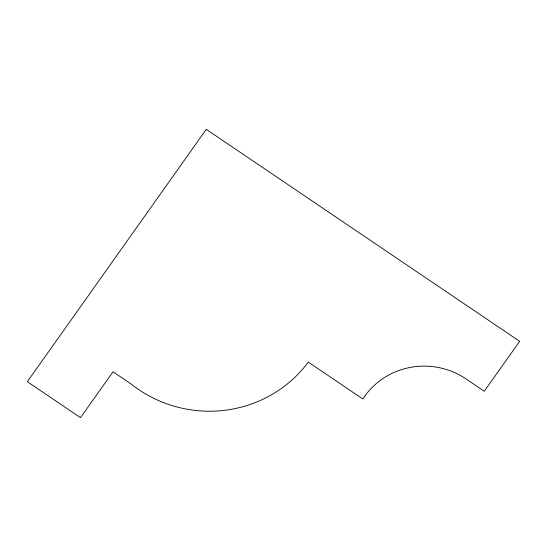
<?xml version="1.0" encoding="UTF-8"?>
<svg xmlns="http://www.w3.org/2000/svg" width="547" height="547" viewBox="0 0 547 547"><rect width="100%" height="100%" fill="white"/><g stroke="black" fill="none" stroke-linecap="round" stroke-linejoin="round"><path stroke-width="0.82" d="M206.267 129.345L27.35 381.697L80.512 417.655L113.044 371.775L130.877 383.837A123.096 119.492 10.8 0 0 308.289 362.08L362.846 398.989A73.154 71.014 10.8 0 1 467.61 380.001L484.245 391.255L519.65 341.321L206.267 129.345"/></g></svg>
